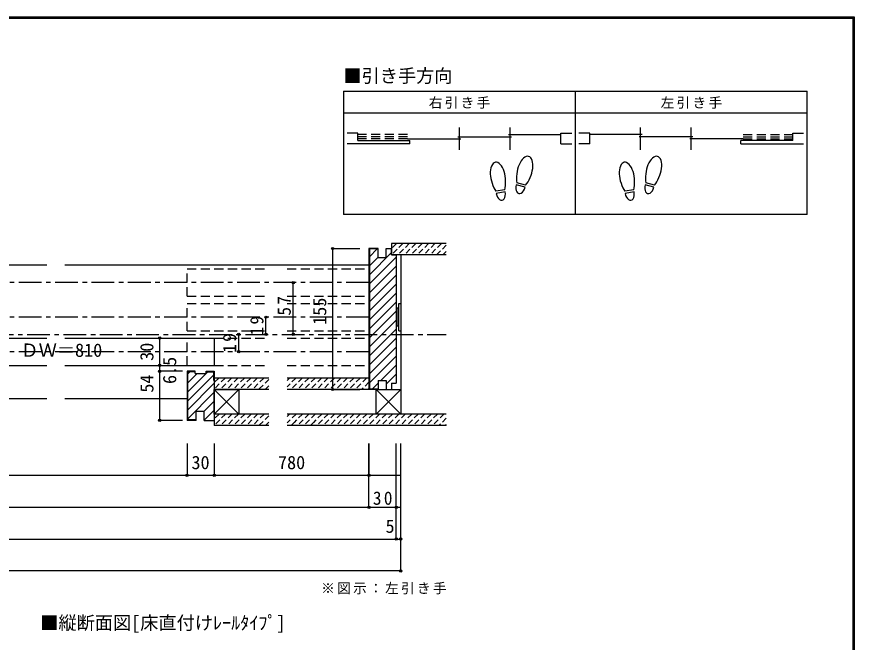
# Model space of a CAD drawing. Units: millimetres at full size, sheet at 1:5. Extents: x -973 to 977, y -718 to 696.
# Drawn here: x 56 to 977, y 8 to 696 of the extents above; entities that cross this region are included whole.
import ezdxf
from ezdxf.enums import TextEntityAlignment as Align

# ---------------------------------------------------------------- set-up
doc = ezdxf.new("R2010")
doc.units = ezdxf.units.MM
doc.header["$LTSCALE"] = 5
doc.header["$PDMODE"] = 32
doc.header["$PDSIZE"] = 2.5
for name, pattern in [('CHAIN1', [8, 5, -1, 1, -1]), ('DASHED1', [1.8, 1.2, -0.6]), ('DASHED2', [3, 2, -1])]:
    doc.linetypes.add(name, pattern=pattern)
for name, color, linetype in [('0-2_柱', 7, 'Continuous'), ('0-3_仕上げ', 2, 'Continuous'), ('0-4_枠', 3, 'Continuous'), ('0-6_扉', 6, 'Continuous'), ('0-7_金物', 7, 'Continuous'), ('0-8_戸当り', 3, 'Continuous'), ('0-A_文字', 7, 'Continuous'), ('0-B_寸法', 7, 'Continuous'), ('0-C_ハッチ', 4, 'DASHED1'), ('F-1_枠', 6, 'Continuous')]:
    doc.layers.add(name, color=color, linetype=linetype)
doc.styles.add('ＭＳ ゴシック', font='')
doc.styles.get('ＭＳ ゴシック').set_extended_font_data('MS Gothic')

msp = doc.modelspace()

# ---------------------------------------------------------------- linework, layer by layer
at = {"layer": '0-2_柱'}
for p, q in [((477.912, 434), (477.912, 259)), ((272.936, 286), (299.936, 259)), ((299.936, 286), (272.936, 259)), ((272.936, 286), (299.936, 286)), ((272.936, 259), (272.936, 286)), ((299.936, 286), (299.936, 259)), ((450.912, 286), (477.912, 259)), ((477.912, 286), (450.912, 259)), ((450.912, 286), (477.912, 286)), ((450.912, 259), (450.912, 286)), ((299.936, 259), (272.936, 259)), ((477.912, 259), (450.912, 259))]:
    msp.add_line(p, q, dxfattribs=at)
at = {"layer": '0-3_仕上げ'}
for p, q in [((527.937, 446.5), (467.936, 446.5)), ((467.936, 446.5), (467.936, 434)), ((527.937, 434), (467.936, 434)), ((332.936, 298.5), (272.936, 298.5)), ((272.936, 298.5), (272.936, 286)), ((442.936, 298.5), (352.936, 298.5)), ((332.936, 286), (272.936, 286)), ((442.936, 286), (352.936, 286)), ((332.936, 259), (272.936, 259)), ((272.936, 259), (272.936, 246.5)), ((527.937, 259), (352.936, 259)), ((332.936, 246.5), (272.936, 246.5)), ((527.937, 246.5), (352.936, 246.5))]:
    msp.add_line(p, q, dxfattribs=at)
at = {"layer": '0-4_枠'}
for p, q in [((442.936, 441), (442.936, 286)), ((452.936, 441), (442.936, 441)), ((443.436, 440.5), (443.436, 286.5)), ((452.936, 440.5), (443.436, 440.5)), ((452.936, 431), (452.936, 441)), ((461.936, 441), (467.936, 441)), ((467.936, 434), (467.936, 441)), ((467.936, 434), (472.936, 434)), ((472.936, 434), (472.936, 293)), ((242.936, 306), (242.936, 252)), ((251.936, 306), (242.936, 306)), ((243.436, 305.5), (243.436, 252.5)), ((251.936, 305.5), (243.436, 305.5)), ((251.936, 303.5), (251.936, 306)), ((263.936, 306), (272.936, 306)), ((263.936, 303.5), (263.936, 306)), ((263.936, 305.5), (272.436, 305.5)), ((272.436, 296), (272.436, 305.5)), ((272.936, 306), (272.936, 252)), ((251.936, 303.5), (263.936, 303.5)), ((272.436, 296), (272.936, 296)), ((452.936, 296), (452.936, 286)), ((452.936, 286), (442.936, 286)), ((452.936, 286.5), (443.436, 286.5)), ((461.936, 286), (467.936, 286)), ((467.936, 293), (472.936, 293)), ((467.936, 293), (467.936, 286)), ((252.936, 262), (261.936, 262)), ((252.936, 252), (252.936, 262)), ((261.936, 252), (261.936, 262)), ((252.936, 252), (242.936, 252)), ((252.936, 252.5), (243.436, 252.5)), ((261.936, 252), (272.936, 252))]:
    msp.add_line(p, q, dxfattribs=at)
at = {"layer": '0-4_枠', "color": 4}
for p, q in [((-116.489, 423), (88.664, 423)), ((108.664, 423), (442.936, 423)), ((-116.489, 276), (88.664, 276)), ((108.664, 276), (242.936, 276))]:
    msp.add_line(p, q, dxfattribs=at)
at = {"layer": '0-4_枠'}
for points in [[(452.936, 431), (461.936, 431), (461.936, 441)], [(452.936, 296), (461.936, 296), (461.936, 286)]]:
    msp.add_lwpolyline(points, dxfattribs=at)
at = {"layer": '0-6_扉', "color": 2, "linetype": 'DASHED2'}
for p, q in [((242.936, 418.5), (332.936, 418.5)), ((242.936, 388.5), (242.936, 418.5)), ((352.936, 418.5), (442.936, 418.5)), ((442.936, 418.5), (442.936, 388.5)), ((242.936, 388.5), (332.936, 388.5)), ((352.936, 388.5), (442.936, 388.5)), ((242.936, 380.5), (332.936, 380.5)), ((242.936, 350.5), (242.936, 380.5)), ((352.936, 380.5), (442.936, 380.5)), ((442.936, 380.5), (442.936, 350.5)), ((242.936, 350.5), (332.936, 350.5)), ((352.936, 350.5), (442.936, 350.5)), ((242.936, 342.5), (332.936, 342.5)), ((242.936, 312.5), (242.936, 342.5)), ((352.936, 342.5), (442.936, 342.5)), ((442.936, 342.5), (442.936, 312.5)), ((242.936, 312.5), (332.936, 312.5)), ((352.936, 312.5), (442.936, 312.5))]:
    msp.add_line(p, q, dxfattribs=at)
at = {"layer": '0-6_扉'}
for p, q in [((-13.347, 342.5), (88.664, 342.5)), ((108.664, 342.5), (272.936, 342.5)), ((272.936, 342.5), (272.936, 312.5)), ((-13.347, 312.5), (88.664, 312.5)), ((108.664, 312.5), (272.936, 312.5))]:
    msp.add_line(p, q, dxfattribs=at)
at = {"layer": '0-7_金物'}
for p, q in [((475.912, 380.504), (477.912, 380.504)), ((475.912, 350.504), (475.912, 380.504)), ((477.912, 380.504), (477.912, 350.504)), ((473.912, 374.504), (472.936, 374.504)), ((475.912, 375.504), (473.912, 375.504)), ((473.912, 355.504), (473.912, 375.504)), ((473.912, 356.471), (472.936, 356.471)), ((475.912, 355.504), (473.912, 355.504)), ((475.912, 350.504), (477.912, 350.504))]:
    msp.add_line(p, q, dxfattribs=at)
at = {"layer": '0-8_戸当り'}
for p, q in [((542.419, 549.431), (542.419, 574.231)), ((598.18, 549.431), (598.18, 574.231)), ((741.703, 549.431), (741.703, 574.231)), ((797.464, 549.431), (797.464, 574.231)), ((614.67, 508.299), (604.978, 510.896)), ((615.292, 510.617), (605.6, 513.214)), ((756.398, 508.299), (746.706, 510.896)), ((757.019, 510.617), (747.327, 513.214)), ((592.422, 505.638), (582.54, 503.896)), ((592.839, 503.275), (582.957, 501.532)), ((734.149, 505.638), (724.268, 503.896)), ((734.566, 503.275), (724.685, 501.532))]:
    msp.add_line(p, q, dxfattribs=at)
at = {"layer": '0-8_戸当り', "color": 2}
for p, q in [((430.897, 567.831), (418.897, 567.831)), ((430.897, 559.631), (430.897, 567.831)), ((540.819, 563.831), (599.78, 563.831)), ((596.58, 566.231), (653.942, 566.231)), ((653.942, 567.831), (665.942, 567.831)), ((653.942, 556.031), (653.942, 567.831)), ((685.942, 567.831), (673.942, 567.831)), ((685.942, 556.031), (685.942, 567.831)), ((743.303, 566.231), (685.942, 566.231)), ((799.064, 563.831), (740.103, 563.831)), ((908.986, 567.831), (920.986, 567.831)), ((908.986, 559.631), (908.986, 567.831)), ((487.858, 556.031), (418.897, 556.031)), ((430.897, 559.631), (487.858, 559.631)), ((485.458, 561.431), (544.019, 561.431)), ((487.858, 556.031), (487.858, 559.631)), ((653.942, 556.031), (665.942, 556.031)), ((685.942, 556.031), (673.942, 556.031)), ((854.425, 561.431), (795.864, 561.431)), ((908.986, 559.631), (852.025, 559.631)), ((852.025, 556.031), (852.025, 559.631)), ((852.025, 556.031), (920.986, 556.031))]:
    msp.add_line(p, q, dxfattribs=at)
at = {"layer": '0-8_戸当り', "linetype": 'DASHED2'}
for p, q in [((485.458, 566.231), (430.897, 566.231)), ((485.458, 563.831), (430.897, 563.831)), ((854.425, 566.231), (908.986, 566.231)), ((854.425, 563.831), (908.986, 563.831)), ((485.458, 561.431), (430.897, 561.431)), ((854.425, 561.431), (908.986, 561.431))]:
    msp.add_line(p, q, dxfattribs=at)
at = {"layer": '0-8_戸当り'}
for centre, major_axis, ratio, start_param, end_param in [((614.429, 526.782), (4.165, 15.544), 0.5, 4.3405914, 8.2257792), ((756.156, 526.782), (4.165, 15.544), 0.5, 4.3405914, 8.2257792), ((584.809, 519.923), (-2.794, 15.847), 0.5, 4.3405914, 8.2257792), ((726.536, 519.923), (-2.794, 15.847), 0.5, 4.3405914, 8.2257792), ((614.31, 526.337), (5.047, 18.835), 0.4, 1.8506333, 2.4428768), ((614.31, 526.337), (5.047, 18.835), 0.4, 3.8403085, 4.432552), ((756.037, 526.337), (5.047, 18.835), 0.4, 1.8506333, 2.4428768), ((756.037, 526.337), (5.047, 18.835), 0.4, 3.8403085, 4.432552), ((584.889, 519.47), (-3.386, 19.203), 0.4, 1.8506333, 2.4428768), ((584.889, 519.47), (-3.386, 19.203), 0.4, 3.8403085, 4.432552), ((609.824, 509.598), (2.164, 8.077), 0.6, 1.5707963, 4.712389), ((726.616, 519.47), (-3.386, 19.203), 0.4, 1.8506333, 2.4428768), ((726.616, 519.47), (-3.386, 19.203), 0.4, 3.8403085, 4.432552), ((751.552, 509.598), (2.164, 8.077), 0.6, 1.5707963, 4.712389), ((587.898, 502.403), (-1.452, 8.235), 0.6, 1.5707963, 4.712389), ((729.625, 502.403), (-1.452, 8.235), 0.6, 1.5707963, 4.712389)]:
    msp.add_ellipse(centre, major_axis=major_axis, ratio=ratio, start_param=start_param, end_param=end_param, dxfattribs=at)
at = {"layer": '0-A_文字', "color": 3}
for p, q in [((414.897, 614.167), (924.986, 614.167)), ((414.897, 614.167), (414.897, 478.484)), ((669.942, 478.484), (669.942, 614.167)), ((924.986, 478.484), (924.986, 614.167)), ((414.897, 590.167), (924.986, 590.167)), ((924.986, 478.484), (414.897, 478.484))]:
    msp.add_line(p, q, dxfattribs=at)
at = {"layer": '0-B_寸法', "color": 4}
for p, q in [((402.936, 441), (432.936, 441)), ((402.936, 441), (402.936, 286)), ((359.709, 346.5), (359.709, 403.5)), ((329.709, 346.5), (329.709, 365.5)), ((212.89, 342.5), (237.936, 342.5)), ((212.89, 252), (212.89, 342.5)), ((299.709, 327.5), (299.709, 346.5)), ((212.89, 312.5), (237.936, 312.5)), ((237.936, 306), (212.89, 306)), ((402.936, 286), (432.936, 286)), ((237.936, 252), (212.89, 252)), ((242.936, 226.5), (242.936, 191.5)), ((272.936, 226.5), (272.936, 191.5)), ((442.936, 156.5), (442.936, 226.5)), ((442.936, 226.5), (442.936, 191.5)), ((472.936, 121.5), (472.936, 226.5)), ((477.937, 86.5), (477.937, 226.5)), ((477.937, 191.5), (-522.914, 191.5)), ((-552.914, 156.5), (477.937, 156.5)), ((-557.914, 121.5), (477.937, 121.5)), ((477.937, 86.5), (-557.914, 86.5))]:
    msp.add_line(p, q, dxfattribs=at)
at = {"layer": '0-B_寸法', "color": 4, "linetype": 'CHAIN1'}
for p, q in [((442.936, 403.5), (-533.914, 403.5)), ((442.936, 365.5), (-269.63, 365.5)), ((-612.914, 346.5), (527.937, 346.5)), ((442.936, 327.5), (-13.347, 327.5))]:
    msp.add_line(p, q, dxfattribs=at)
at = {"layer": '0-B_寸法'}
for p in [(402.936, 441), (359.709, 403.5), (329.709, 365.5), (212.89, 342.5), (299.709, 346.5), (329.709, 346.5), (359.709, 346.5), (299.709, 327.5), (212.89, 312.5), (212.89, 306), (402.936, 286), (212.89, 252), (242.936, 191.5), (272.936, 191.5), (442.936, 191.5), (442.936, 156.5), (472.936, 156.5), (472.936, 121.5), (477.937, 121.5), (477.937, 86.5)]:
    msp.add_point(p, dxfattribs=at)
at = {"layer": '0-C_ハッチ'}
for p, q in [((480.236, 446.5), (467.936, 434.201)), ((473.165, 446.5), (467.936, 441.272)), ((487.307, 446.5), (474.807, 434)), ((494.378, 446.5), (481.878, 434)), ((501.449, 446.5), (488.949, 434)), ((508.52, 446.5), (496.02, 434)), ((515.591, 446.5), (503.091, 434)), ((522.662, 446.5), (510.162, 434)), ((527.937, 444.703), (517.233, 434)), ((527.937, 437.632), (524.304, 434)), ((284.802, 298.5), (272.936, 286.634)), ((277.731, 298.5), (272.936, 293.705)), ((291.873, 298.5), (279.373, 286)), ((298.944, 298.5), (286.444, 286)), ((306.015, 298.5), (293.515, 286)), ((313.086, 298.5), (300.586, 286)), ((320.158, 298.5), (307.658, 286)), ((327.229, 298.5), (314.729, 286)), ((332.936, 297.137), (321.8, 286)), ((362.584, 298.5), (352.936, 288.852)), ((355.513, 298.5), (352.936, 295.923)), ((369.655, 298.5), (357.155, 286)), ((376.726, 298.5), (364.226, 286)), ((383.797, 298.5), (371.297, 286)), ((390.868, 298.5), (378.368, 286)), ((397.939, 298.5), (385.439, 286)), ((405.01, 298.5), (392.51, 286)), ((412.081, 298.5), (399.581, 286)), ((419.153, 298.5), (406.653, 286)), ((426.224, 298.5), (413.724, 286)), ((433.295, 298.5), (420.795, 286)), ((440.366, 298.5), (427.866, 286)), ((332.936, 290.066), (328.871, 286)), ((442.936, 294), (434.937, 286)), ((442.936, 286.928), (442.008, 286)), ((285.235, 259), (272.936, 246.701)), ((278.164, 259), (272.936, 253.772)), ((292.307, 259), (279.807, 246.5)), ((299.378, 259), (286.878, 246.5)), ((306.449, 259), (293.949, 246.5)), ((313.52, 259), (301.02, 246.5)), ((320.591, 259), (308.091, 246.5)), ((327.662, 259), (315.162, 246.5)), ((355.687, 259), (352.936, 256.249)), ((362.758, 259), (352.936, 249.178)), ((369.829, 259), (360.696, 249.866)), ((376.9, 259), (364.4, 246.5)), ((383.971, 259), (371.471, 246.5)), ((391.042, 259), (381.909, 249.866)), ((398.113, 259), (385.613, 246.5)), ((405.185, 259), (392.685, 246.5)), ((412.256, 259), (399.756, 246.5)), ((419.327, 259), (406.827, 246.5)), ((426.398, 259), (413.898, 246.5)), ((433.469, 259), (420.969, 246.5)), ((440.54, 259), (428.04, 246.5)), ((447.611, 259), (435.111, 246.5)), ((454.682, 259), (442.182, 246.5)), ((461.753, 259), (449.253, 246.5)), ((468.824, 259), (456.324, 246.5)), ((475.895, 259), (463.395, 246.5)), ((482.966, 259), (470.466, 246.5)), ((490.037, 259), (477.537, 246.5)), ((497.108, 259), (484.608, 246.5)), ((504.179, 259), (491.679, 246.5)), ((511.251, 259), (498.751, 246.5)), ((518.322, 259), (505.822, 246.5)), ((525.393, 259), (512.893, 246.5)), ((332.936, 257.203), (322.233, 246.5)), ((332.936, 250.132), (329.304, 246.5)), ((360.696, 249.866), (357.329, 246.5)), ((381.909, 249.866), (378.542, 246.5)), ((527.937, 254.473), (519.964, 246.5)), ((527.937, 247.402), (527.035, 246.5))]:
    msp.add_line(p, q, dxfattribs=at)
at = {"layer": '0-C_ハッチ', "linetype": 'Continuous'}
for p, q in [((443.436, 431.768), (452.168, 440.5)), ((443.436, 411.969), (467.936, 436.469)), ((461.936, 440.368), (462.568, 441)), ((443.436, 402.069), (472.936, 431.569)), ((443.436, 421.868), (452.936, 431.368)), ((443.436, 392.17), (472.936, 421.67)), ((443.436, 382.27), (472.936, 411.77)), ((443.436, 372.371), (472.936, 401.871)), ((443.436, 362.471), (472.936, 391.971)), ((443.436, 352.572), (472.936, 382.072)), ((443.436, 342.672), (472.936, 372.172)), ((443.436, 332.773), (472.936, 362.273)), ((443.436, 322.873), (472.936, 352.373)), ((443.436, 312.974), (472.936, 342.474)), ((443.436, 303.074), (472.936, 332.574)), ((443.436, 293.175), (472.936, 322.675)), ((243.436, 302.876), (246.06, 305.5)), ((263.936, 303.577), (265.859, 305.5)), ((456.161, 296), (472.936, 312.775)), ((243.436, 292.977), (253.96, 303.5)), ((243.436, 283.077), (263.859, 303.5)), ((243.436, 273.178), (272.436, 302.178)), ((461.936, 291.876), (472.936, 302.876)), ((243.436, 263.278), (272.936, 292.778)), ((446.661, 286.5), (452.936, 292.775)), ((243.436, 253.379), (272.936, 282.879)), ((261.936, 261.979), (272.936, 272.979)), ((261.936, 252.08), (272.936, 263.08)), ((252.457, 252.5), (252.936, 252.979))]:
    msp.add_line(p, q, dxfattribs=at)
at = {"layer": 'F-1_枠'}
for p, q in [((-973.347, 695.833), (976.653, 695.833)), ((-973.347, 695), (976.653, 695)), ((-973.347, 694.167), (976.653, 694.167)), ((974.986, 695.833), (974.986, -700.833)), ((975.82, 695.833), (975.82, -700.833)), ((976.653, 695.833), (976.653, -700.833))]:
    msp.add_line(p, q, dxfattribs=at)

# ---------------------------------------------------------------- texts
at = {"layer": '0-A_文字', "style": 'ＭＳ ゴシック'}
for s, p in [('■引き手方向', (414.897, 619.167)), ('ＤＷ＝810', (59.772, 317.5)), ('■縦断面図[床直付けﾚｰﾙﾀｲﾌﾟ]', (81.486, 17.653))]:
    msp.add_text(s, height=14.66, dxfattribs=at).set_placement(p, align=Align.BOTTOM_LEFT)
at = {"layer": '0-A_文字', "char_height": 11, "attachment_point": 7, "style": 'ＭＳ ゴシック'}
for s, insert in [('\\T1.17;右引き手', (508.669, 594.667)), ('\\T1.17;左引き手', (763.714, 594.667)), ('\\T1.17;※図示：左引き手', (390.437, 60.769))]:
    msp.add_mtext(s, dxfattribs=dict(at, insert=insert))
at = {"layer": '0-B_寸法', "style": 'ＭＳ ゴシック'}
for s, p in [('155', (400.436, 357.056)), ('30', (210.39, 317.5)), ('6.5', (235.432, 292.027)), ('54', (210.39, 282.506))]:
    msp.add_text(s, height=14.66, rotation=90, dxfattribs=at).set_placement(p, align=Align.BOTTOM_LEFT)
for s, p in [('30', (247.776, 194)), ('780', (342.936, 194)), ('5', (461.22, 124))]:
    msp.add_text(s, height=14.66, dxfattribs=at).set_placement(p, align=Align.BOTTOM_LEFT)
at = {"layer": '0-B_寸法', "char_height": 14.66, "attachment_point": 7, "rotation": 90, "style": 'ＭＳ ゴシック'}
for s, insert in [('\\T1.27;\\W0.95;57', (357.209, 367.23)), ('\\T1.27;\\W0.95;19', (327.209, 345.375)), ('\\T1.27;\\W0.95;19', (297.209, 326.375))]:
    msp.add_mtext(s, dxfattribs=dict(at, insert=insert))
at = {"layer": '0-B_寸法', "insert": (447.311, 159), "char_height": 14.66, "attachment_point": 7, "style": 'ＭＳ ゴシック'}
msp.add_mtext('\\T1.27;\\W0.95;30', dxfattribs=at)

doc.saveas('drawing.dxf')
